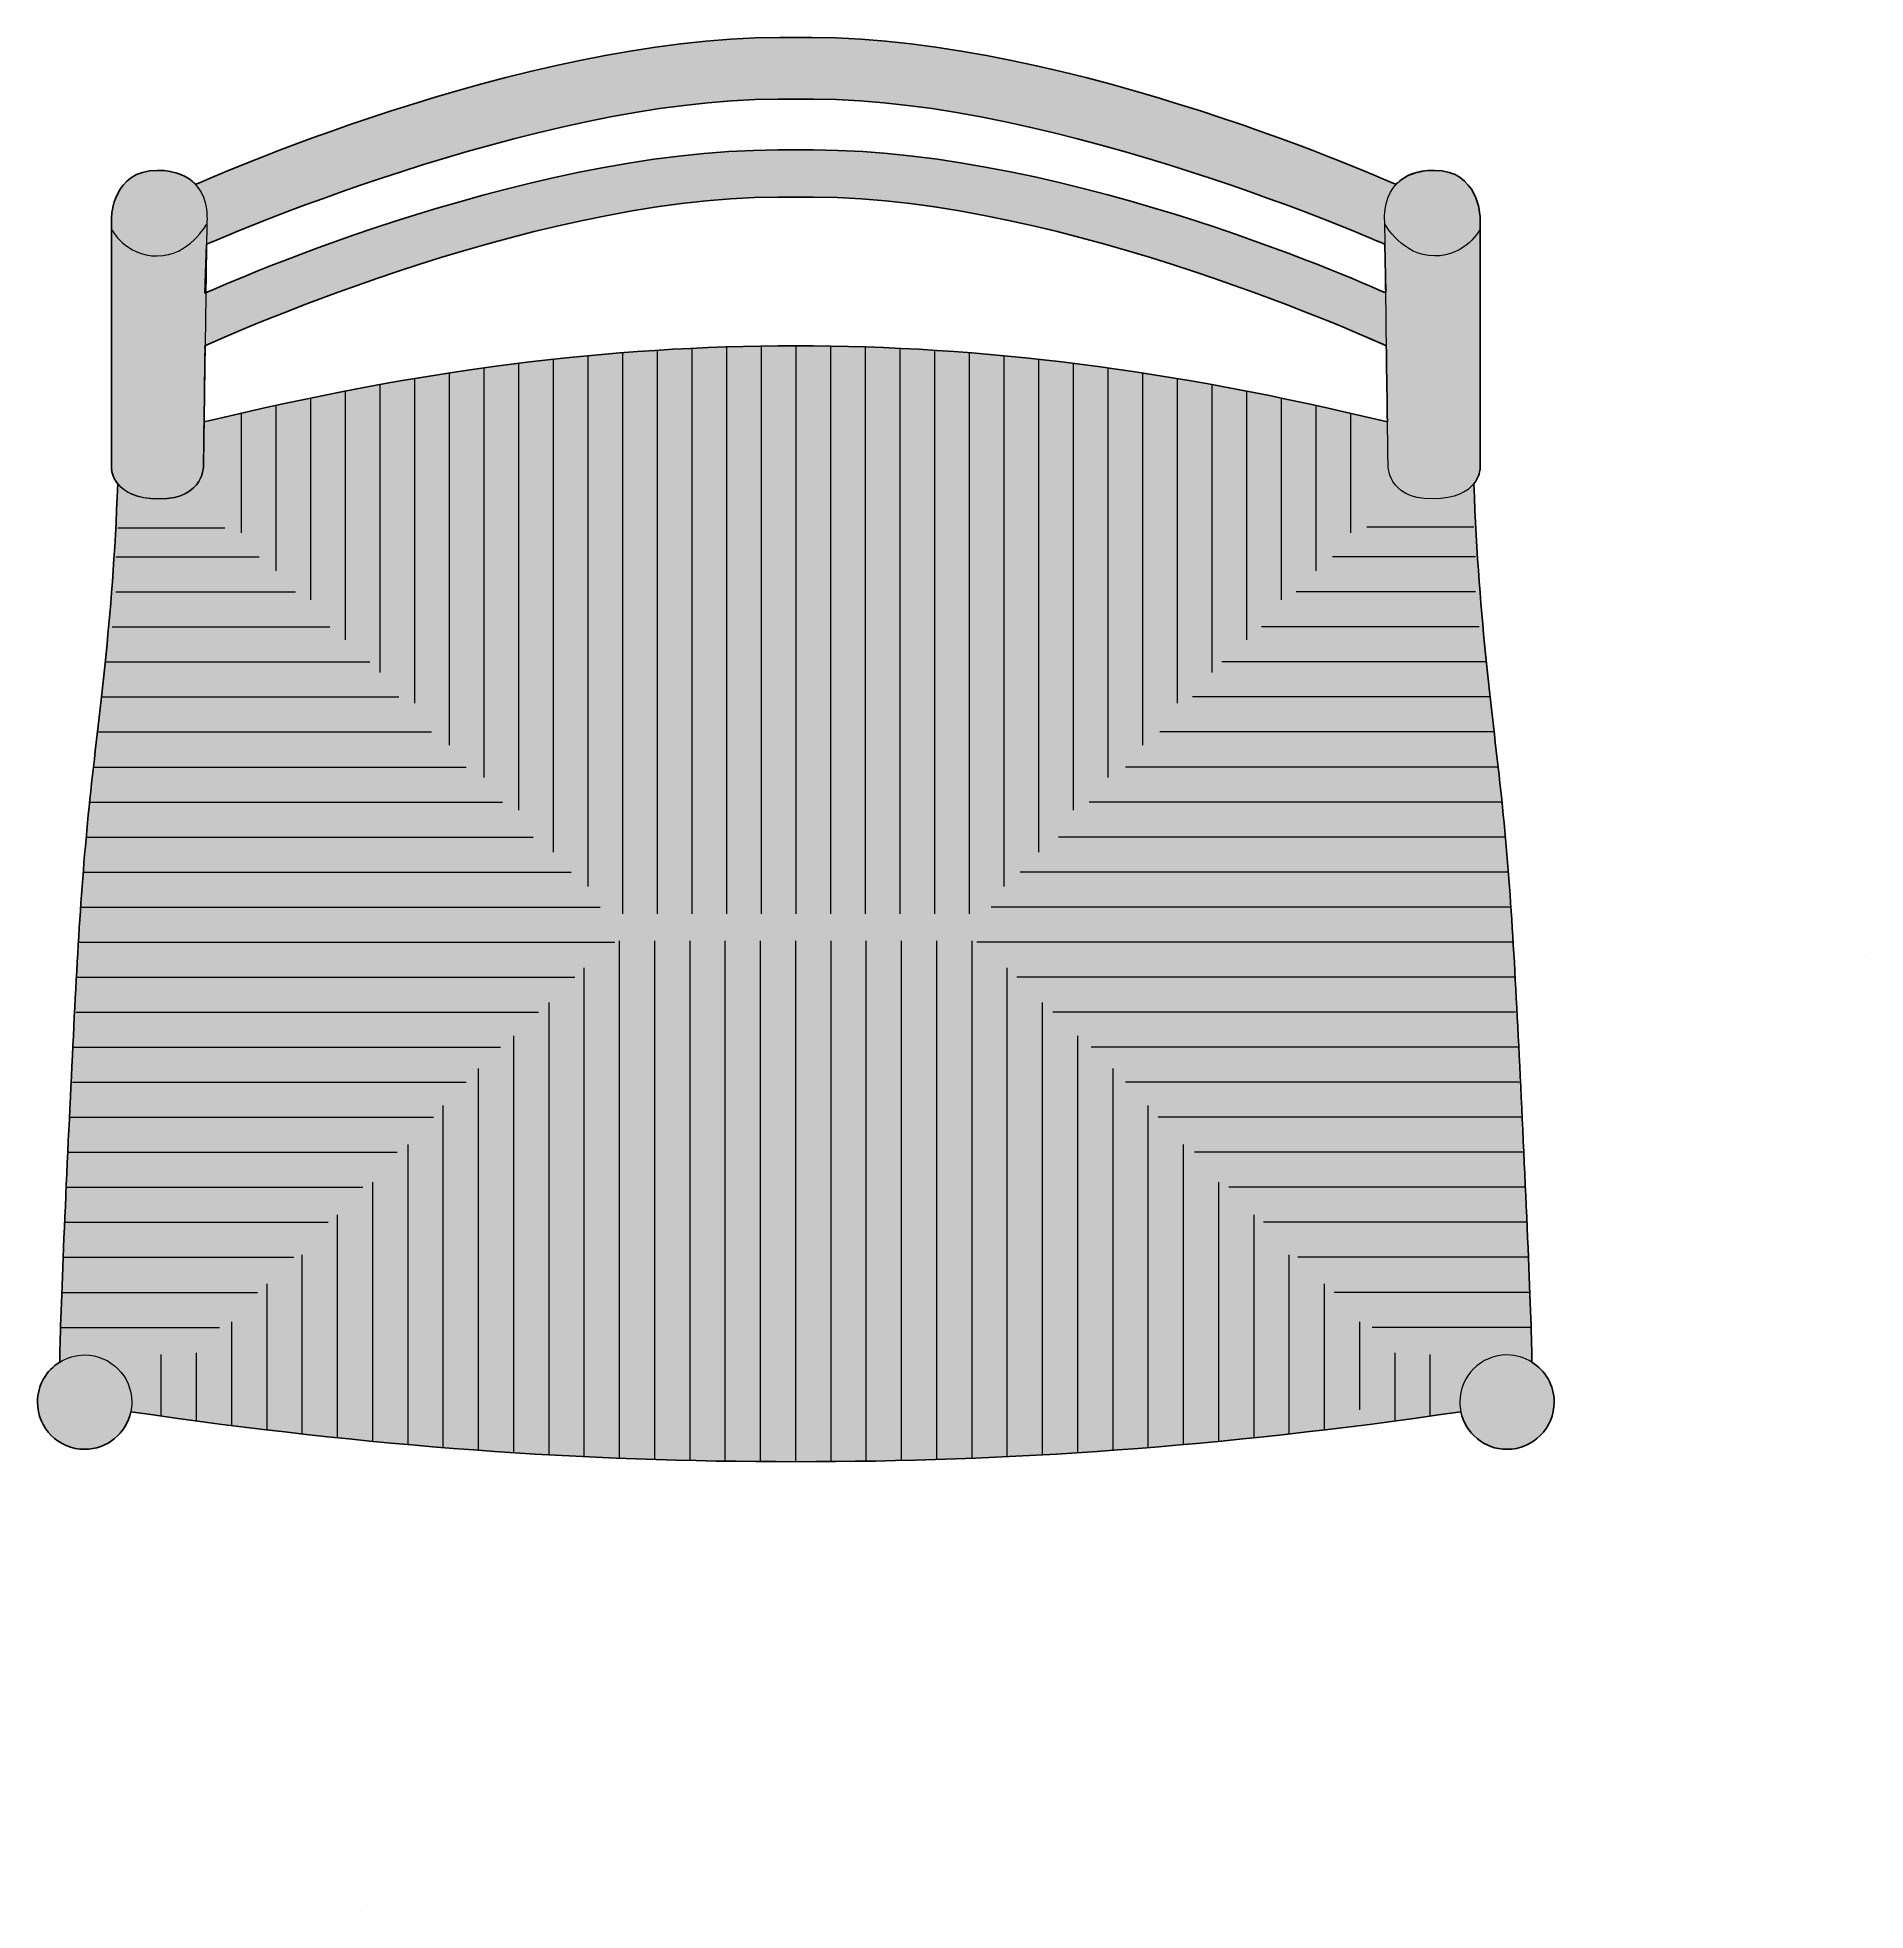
# Model space of a CAD drawing. Header units: millimetres. Extents: x 0 to 1796, y -894 to 802.
# Drawn here: x 131 to 783, y -894 to -226 of the extents above; entities that cross this region are included whole.
import ezdxf

# ---------------------------------------------------------------- set-up
doc = ezdxf.new("R2010")
doc.units = ezdxf.units.MM
doc.layers.add('Blocks', color=7, linetype='Continuous')
doc.layers.add('Blocks$Fill', color=7, linetype='Continuous', true_color=0xffffff)
doc.layers.add('Blocks$Inner', color=7, linetype='Continuous', lineweight=25, true_color=0x007f00)
doc.layers.add('Blocks$Outline', color=7, linetype='Continuous', lineweight=35, true_color=0xff3f3f)
doc.styles.add('Default', font='arial.ttf')

# ---------------------------------------------------------------- blocks, each defined once
blk = doc.blocks.new('CH47 Top')
at = {"layer": 'Blocks$Fill'}
h = blk.add_hatch(color=256, dxfattribs=at)
h.paths.add_polyline_path([(287.76, -150.23), (287.37, -134.63), (280.78, 4.64), (279.1, 27.96), (268.98, 128.21), (267.91, 144.83), (267.06, 163.08), (267.25, 163.33), (267.43, 163.58), (267.6, 163.82), (267.76, 164.06), (267.91, 164.31), (268.05, 164.54), (268.18, 164.78), (268.29, 165.01), (268.41, 165.24), (268.51, 165.46), (268.6, 165.68), (268.69, 165.89), (268.77, 166.1), (268.84, 166.3), (268.9, 166.5), (268.96, 166.69), (269.01, 166.86), (269.06, 167.04), (269.1, 167.2), (269.13, 167.35), (269.19, 167.63), (269.23, 167.87), (269.25, 168.06), (269.27, 168.2), (269.28, 168.28), (269.28, 168.31), (269.28, 168.32), (269.28, 258.39), (269.28, 258.39), (269.27, 258.57), (269.25, 258.79), (269.23, 259.1), (269.19, 259.47), (269.13, 259.91), (269.06, 260.41), (268.96, 260.97), (268.84, 261.57), (268.69, 262.22), (268.51, 262.9), (268.3, 263.61), (268.18, 263.98), (268.05, 264.35), (267.91, 264.73), (267.77, 265.1), (267.61, 265.49), (267.44, 265.87), (267.26, 266.26), (267.07, 266.65), (266.87, 267.03), (266.65, 267.42), (266.43, 267.8), (266.19, 268.19), (265.94, 268.57), (265.67, 268.94), (265.39, 269.31), (265.1, 269.68), (264.79, 270.04), (264.47, 270.39), (264.13, 270.74), (263.78, 271.07), (263.6, 271.24), (263.41, 271.4), (263.22, 271.56), (263.03, 271.72), (262.83, 271.88), (262.63, 272.03), (262.42, 272.18), (262.21, 272.32), (262, 272.47), (261.78, 272.61), (261.55, 272.75), (261.33, 272.88), (261.09, 273.01), (260.86, 273.14), (260.61, 273.26), (260.37, 273.38), (260.12, 273.5), (259.86, 273.61), (259.6, 273.72), (259.34, 273.82), (259.07, 273.92), (258.79, 274.02), (258.51, 274.11), (258.23, 274.2), (257.94, 274.28), (257.65, 274.36), (257.35, 274.43), (257.04, 274.5), (256.74, 274.56), (256.42, 274.62), (256.1, 274.67), (255.78, 274.72), (255.45, 274.76), (255.11, 274.8), (254.42, 274.86), (253.71, 274.89), (252.98, 274.9), (252.38, 274.9), (251.8, 274.88), (251.23, 274.86), (250.67, 274.82), (250.13, 274.77), (249.6, 274.71), (249.08, 274.64), (248.57, 274.56), (248.08, 274.48), (247.59, 274.38), (247.12, 274.27), (246.66, 274.16), (246.22, 274.03), (245.78, 273.9), (245.36, 273.76), (244.95, 273.61), (244.55, 273.46), (244.16, 273.29), (243.78, 273.12), (243.41, 272.95), (243.05, 272.76), (242.7, 272.57), (242.36, 272.37), (242.04, 272.17), (241.72, 271.96), (241.41, 271.74), (241.11, 271.52), (240.83, 271.3), (240.55, 271.07), (240.28, 270.83), (240.02, 270.59), (239.76, 270.35), (239.76, 270.35), (239.23, 269.89), (239.23, 269.89), (234.05, 272.14), (219.59, 278.08), (197.52, 286.48), (184.15, 291.21), (169.49, 296.1), (153.76, 300.99), (137.16, 305.73), (119.89, 310.15), (102.16, 314.12), (93.19, 315.88), (84.19, 317.47), (75.17, 318.87), (66.17, 320.06), (57.21, 321.02), (48.31, 321.72), (39.51, 322.16), (30.83, 322.31), (30.83, 322.31), (19.47, 322.31), (10.79, 322.16), (1.99, 321.72), (-6.91, 321.02), (-15.87, 320.06), (-24.87, 318.87), (-33.89, 317.47), (-42.89, 315.88), (-51.86, 314.12), (-69.59, 310.15), (-86.85, 305.73), (-103.46, 300.99), (-119.19, 296.1), (-133.85, 291.21), (-147.22, 286.48), (-169.29, 278.08), (-187.6, 270.48), (-188.93, 269.89), (-188.93, 269.89), (-188.98, 269.84), (-189.23, 270.11), (-189.49, 270.37), (-189.76, 270.63), (-190.04, 270.89), (-190.33, 271.14), (-190.63, 271.38), (-190.94, 271.62), (-191.26, 271.85), (-191.59, 272.08), (-191.94, 272.3), (-192.29, 272.51), (-192.66, 272.71), (-193.03, 272.91), (-193.42, 273.1), (-193.83, 273.28), (-194.24, 273.46), (-194.67, 273.62), (-195.11, 273.78), (-195.56, 273.93), (-196.02, 274.06), (-196.5, 274.19), (-196.99, 274.31), (-197.5, 274.42), (-198.02, 274.52), (-198.55, 274.61), (-199.1, 274.69), (-199.66, 274.75), (-200.23, 274.81), (-200.82, 274.85), (-201.43, 274.88), (-202.04, 274.9), (-202.68, 274.9), (-203.41, 274.89), (-204.12, 274.86), (-204.81, 274.8), (-205.14, 274.76), (-205.47, 274.72), (-205.8, 274.67), (-206.12, 274.62), (-206.43, 274.56), (-206.74, 274.5), (-207.05, 274.43), (-207.35, 274.36), (-207.64, 274.28), (-207.93, 274.2), (-208.21, 274.11), (-208.49, 274.02), (-208.77, 273.92), (-209.04, 273.82), (-209.3, 273.72), (-209.56, 273.61), (-209.82, 273.5), (-210.07, 273.38), (-210.31, 273.26), (-210.55, 273.14), (-210.79, 273.01), (-211.02, 272.88), (-211.25, 272.75), (-211.48, 272.61), (-211.69, 272.47), (-211.91, 272.32), (-212.12, 272.18), (-212.33, 272.03), (-212.53, 271.88), (-212.73, 271.72), (-212.92, 271.56), (-213.11, 271.4), (-213.3, 271.24), (-213.48, 271.07), (-213.66, 270.91), (-213.83, 270.74), (-214.17, 270.39), (-214.49, 270.04), (-214.8, 269.68), (-215.09, 269.31), (-215.37, 268.94), (-215.63, 268.57), (-215.89, 268.19), (-216.13, 267.8), (-216.35, 267.42), (-216.57, 267.03), (-216.77, 266.65), (-216.96, 266.26), (-217.14, 265.87), (-217.31, 265.49), (-217.46, 265.1), (-217.61, 264.73), (-217.75, 264.35), (-217.88, 263.98), (-218, 263.61), (-218.21, 262.9), (-218.39, 262.22), (-218.54, 261.57), (-218.66, 260.97), (-218.75, 260.41), (-218.83, 259.91), (-218.89, 259.47), (-218.92, 259.1), (-218.95, 258.79), (-218.97, 258.43), (-218.98, 258.39), (-218.98, 258.38), (-218.98, 168.31), (-218.98, 168.31), (-218.97, 168.28), (-218.97, 168.2), (-218.95, 168.06), (-218.93, 167.87), (-218.89, 167.63), (-218.83, 167.35), (-218.79, 167.2), (-218.75, 167.04), (-218.71, 166.87), (-218.66, 166.69), (-218.6, 166.5), (-218.53, 166.3), (-218.46, 166.1), (-218.39, 165.9), (-218.3, 165.68), (-218.21, 165.46), (-218.1, 165.24), (-217.99, 165.01), (-217.87, 164.78), (-217.74, 164.55), (-217.61, 164.31), (-217.46, 164.07), (-217.3, 163.82), (-217.13, 163.58), (-216.95, 163.33), (-216.76, 163.09), (-217.61, 144.83), (-218.68, 128.21), (-228.81, 27.97), (-233.31, -48.32), (-237.09, -134.65), (-237.47, -150.23), (-237.91, -150.52), (-238.34, -150.82), (-238.77, -151.13), (-239.18, -151.45), (-239.58, -151.79), (-239.97, -152.14), (-240.35, -152.5), (-240.72, -152.87), (-241.08, -153.26), (-241.43, -153.65), (-241.76, -154.06), (-242.08, -154.47), (-242.39, -154.9), (-242.68, -155.33), (-242.96, -155.78), (-243.23, -156.23), (-243.48, -156.7), (-243.72, -157.17), (-243.95, -157.65), (-244.16, -158.14), (-244.35, -158.64), (-244.53, -159.14), (-244.7, -159.65), (-244.84, -160.17), (-244.97, -160.69), (-245.09, -161.22), (-245.19, -161.76), (-245.27, -162.3), (-245.33, -162.85), (-245.38, -163.41), (-245.4, -163.97), (-245.41, -164.53), (-245.41, -164.96), (-245.39, -165.39), (-245.37, -165.82), (-245.33, -166.25), (-245.28, -166.67), (-245.22, -167.09), (-245.15, -167.51), (-245.07, -167.92), (-244.98, -168.33), (-244.88, -168.73), (-244.78, -169.14), (-244.66, -169.53), (-244.53, -169.93), (-244.39, -170.31), (-244.25, -170.7), (-244.09, -171.08), (-243.93, -171.45), (-243.75, -171.82), (-243.57, -172.19), (-243.38, -172.55), (-243.18, -172.9), (-242.98, -173.25), (-242.76, -173.6), (-242.54, -173.94), (-242.31, -174.27), (-242.07, -174.6), (-241.83, -174.92), (-241.57, -175.23), (-241.31, -175.54), (-241.04, -175.84), (-240.77, -176.14), (-240.49, -176.43), (-240.2, -176.71), (-239.9, -176.98), (-239.6, -177.25), (-239.29, -177.51), (-238.98, -177.77), (-238.66, -178.01), (-238.33, -178.25), (-238, -178.48), (-237.66, -178.7), (-237.31, -178.92), (-236.96, -179.13), (-236.61, -179.32), (-236.25, -179.51), (-235.88, -179.7), (-235.51, -179.87), (-235.14, -180.03), (-234.76, -180.19), (-234.38, -180.33), (-233.99, -180.47), (-233.59, -180.6), (-233.2, -180.72), (-232.8, -180.83), (-232.39, -180.92), (-231.98, -181.01), (-231.57, -181.09), (-231.15, -181.16), (-230.73, -181.22), (-230.31, -181.27), (-229.89, -181.31), (-229.46, -181.33), (-229.03, -181.35), (-228.59, -181.36), (-228.21, -181.35), (-227.84, -181.34), (-227.46, -181.32), (-227.09, -181.29), (-226.72, -181.25), (-226.35, -181.21), (-225.98, -181.15), (-225.62, -181.09), (-225.26, -181.02), (-224.9, -180.95), (-224.55, -180.87), (-224.19, -180.77), (-223.85, -180.68), (-223.5, -180.57), (-223.16, -180.46), (-222.82, -180.34), (-222.48, -180.21), (-222.15, -180.08), (-221.82, -179.94), (-221.5, -179.79), (-221.17, -179.63), (-220.86, -179.47), (-220.54, -179.31), (-220.23, -179.13), (-219.93, -178.95), (-219.62, -178.77), (-219.33, -178.58), (-219.03, -178.38), (-218.75, -178.17), (-218.46, -177.96), (-218.18, -177.75), (-217.91, -177.53), (-217.64, -177.3), (-217.37, -177.07), (-217.11, -176.83), (-216.86, -176.58), (-216.61, -176.34), (-216.36, -176.08), (-216.12, -175.82), (-215.89, -175.56), (-215.66, -175.29), (-215.44, -175.02), (-215.22, -174.74), (-215.01, -174.46), (-214.8, -174.17), (-214.6, -173.88), (-214.41, -173.58), (-214.22, -173.28), (-214.04, -172.97), (-213.86, -172.67), (-213.7, -172.35), (-213.53, -172.04), (-213.38, -171.72), (-213.23, -171.39), (-213.09, -171.06), (-212.95, -170.73), (-212.82, -170.4), (-212.7, -170.06), (-212.58, -169.72), (-212.48, -169.37), (-212.38, -169.02), (-212.28, -168.67), (-212.2, -168.32), (-212.12, -167.96), (-149.49, -176.04), (-119.3, -179.12), (-89.7, -181.58), (-60.57, -183.45), (-31.8, -184.76), (-3.26, -185.53), (25.15, -185.78), (53.57, -185.53), (82.1, -184.76), (110.87, -183.45), (140, -181.58), (169.6, -179.12), (199.79, -176.04), (262.42, -167.96), (262.5, -168.32), (262.59, -168.67), (262.68, -169.02), (262.78, -169.37), (262.89, -169.72), (263, -170.06), (263.12, -170.4), (263.25, -170.73), (263.39, -171.06), (263.53, -171.39), (263.68, -171.72), (263.83, -172.04), (264, -172.35), (264.17, -172.67), (264.34, -172.97), (264.52, -173.28), (264.71, -173.58), (264.9, -173.88), (265.1, -174.17), (265.31, -174.46), (265.52, -174.74), (265.74, -175.02), (265.96, -175.29), (266.19, -175.56), (266.42, -175.82), (266.66, -176.08), (266.91, -176.34), (267.16, -176.58), (267.41, -176.83), (267.67, -177.07), (267.94, -177.3), (268.21, -177.53), (268.48, -177.75), (268.76, -177.96), (269.05, -178.17), (269.34, -178.38), (269.63, -178.58), (269.93, -178.77), (270.23, -178.95), (270.53, -179.13), (270.84, -179.31), (271.16, -179.47), (271.48, -179.63), (271.8, -179.79), (272.12, -179.94), (272.45, -180.08), (272.78, -180.21), (273.12, -180.34), (273.46, -180.46), (273.8, -180.57), (274.15, -180.68), (274.5, -180.77), (274.85, -180.87), (275.2, -180.95), (275.56, -181.02), (275.92, -181.09), (276.28, -181.15), (276.65, -181.21), (277.02, -181.25), (277.39, -181.29), (277.76, -181.32), (278.14, -181.34), (278.52, -181.35), (278.89, -181.36), (279.33, -181.35), (279.76, -181.33), (280.19, -181.31), (280.61, -181.27), (281.04, -181.22), (281.46, -181.16), (281.87, -181.09), (282.28, -181.01), (282.69, -180.92), (283.1, -180.83), (283.5, -180.72), (283.9, -180.6), (284.29, -180.47), (284.68, -180.33), (285.06, -180.19), (285.44, -180.03), (285.82, -179.87), (286.19, -179.7), (286.55, -179.51), (286.91, -179.32), (287.27, -179.13), (287.62, -178.92), (287.96, -178.7), (288.3, -178.48), (288.63, -178.25), (288.96, -178.01), (289.28, -177.77), (289.59, -177.51), (289.9, -177.25), (290.2, -176.98), (290.5, -176.71), (290.79, -176.43), (291.07, -176.14), (291.35, -175.84), (291.61, -175.54), (291.87, -175.23), (292.13, -174.92), (292.37, -174.6), (292.61, -174.27), (292.84, -173.94), (293.07, -173.6), (293.28, -173.25), (293.49, -172.9), (293.69, -172.55), (293.88, -172.19), (294.06, -171.82), (294.23, -171.45), (294.39, -171.08), (294.55, -170.7), (294.69, -170.31), (294.83, -169.93), (294.96, -169.53), (295.08, -169.14), (295.19, -168.73), (295.28, -168.33), (295.37, -167.92), (295.45, -167.51), (295.52, -167.09), (295.58, -166.67), (295.63, -166.25), (295.67, -165.82), (295.69, -165.39), (295.71, -164.96), (295.72, -164.53), (295.71, -163.97), (295.68, -163.41), (295.63, -162.85), (295.57, -162.3), (295.49, -161.76), (295.39, -161.22), (295.28, -160.69), (295.14, -160.16), (295, -159.65), (294.83, -159.13), (294.65, -158.63), (294.46, -158.13), (294.25, -157.64), (294.02, -157.16), (293.78, -156.69), (293.53, -156.23), (293.26, -155.77), (292.98, -155.33), (292.68, -154.89), (292.37, -154.46), (292.05, -154.05), (291.72, -153.64), (291.37, -153.25), (291.02, -152.86), (290.65, -152.49), (290.27, -152.13), (289.87, -151.78), (289.47, -151.45), (289.06, -151.12), (288.63, -150.81), (288.2, -150.51)], flags=0)
h.paths.add_polyline_path([(-185.69, 231.06), (-180.7, 233.25), (-166.75, 239.05), (-145.38, 247.23), (-132.4, 251.85), (-118.14, 256.62), (-102.79, 261.39), (-86.56, 266.01), (-69.62, 270.33), (-52.17, 274.2), (-43.32, 275.92), (-34.41, 277.47), (-25.48, 278.83), (-16.53, 279.99), (-7.61, 280.92), (1.28, 281.61), (10.1, 282.04), (18.83, 282.19), (18.83, 282.19), (31.48, 282.19), (40.2, 282.04), (49.01, 281.62), (57.88, 280.93), (66.79, 280.01), (75.7, 278.86), (84.61, 277.51), (93.48, 275.97), (102.29, 274.27), (119.65, 270.43), (136.48, 266.15), (152.61, 261.57), (167.85, 256.84), (182, 252.11), (194.88, 247.54), (216.06, 239.42), (229.87, 233.67), (234.81, 231.5), (234.81, 231.5), (235.72, 231.5), (235.72, 231.5), (235.35, 248.53), (235.34, 248.53), (230.15, 250.75), (215.69, 256.62), (193.71, 264.91), (180.44, 269.59), (165.93, 274.42), (150.42, 279.25), (134.1, 283.92), (117.19, 288.3), (99.92, 292.22), (91.21, 293.96), (82.5, 295.53), (73.79, 296.91), (65.14, 298.08), (56.55, 299.03), (48.06, 299.73), (39.69, 300.16), (35.56, 300.27), (31.48, 300.31), (31.48, 300.31), (18.83, 300.31), (14.74, 300.27), (10.61, 300.16), (2.25, 299.73), (-6.24, 299.03), (-14.83, 298.08), (-23.49, 296.91), (-32.19, 295.53), (-40.91, 293.96), (-49.62, 292.22), (-66.89, 288.3), (-83.79, 283.92), (-100.11, 279.25), (-115.63, 274.42), (-130.14, 269.59), (-143.41, 264.91), (-165.39, 256.62), (-183.71, 249.11), (-185.05, 248.53), (-185.05, 248.53)], flags=0)
h.paths.add_polyline_path([(236.23, 185.15), (235.83, 212.29), (235.82, 212.29), (230.71, 214.57), (216.46, 220.58), (194.72, 229.08), (181.56, 233.87), (167.15, 238.82), (151.69, 243.77), (135.38, 248.57), (118.45, 253.05), (101.09, 257.07), (92.31, 258.85), (83.5, 260.46), (74.69, 261.88), (65.9, 263.08), (57.16, 264.05), (48.49, 264.77), (39.92, 265.21), (35.68, 265.32), (31.48, 265.36), (31.48, 265.36), (18.83, 265.36), (14.62, 265.32), (10.38, 265.21), (1.81, 264.77), (-6.86, 264.05), (-15.6, 263.08), (-24.4, 261.88), (-33.21, 260.46), (-42.02, 258.85), (-50.81, 257.07), (-68.18, 253.05), (-85.13, 248.57), (-101.45, 243.77), (-116.93, 238.82), (-131.35, 233.87), (-144.53, 229.08), (-166.3, 220.58), (-184.38, 212.88), (-185.69, 212.29), (-185.69, 212.29), (-185.62, 210.81), (-185.62, 210.81), (-185.96, 185.14), (-157.29, 191.71), (-129.53, 197.33), (-102.55, 202.01), (-76.23, 205.78), (-50.43, 208.66), (-25.02, 210.69), (0.13, 211.89), (25.15, 212.29), (50.17, 211.89), (75.31, 210.69), (100.72, 208.66), (126.52, 205.78), (152.84, 202.01), (179.81, 197.33), (207.57, 191.72)], flags=0)
at = {"layer": 'Blocks$Inner'}
for p, q in [((-61.43, 207.53), (-61.43, 31.71)), ((-49.06, 208.79), (-49.06, 19.42)), ((-36.69, 209.86), (-36.69, 9.71)), ((-24.32, 210.74), (-24.32, 9.71)), ((-11.95, 211.42), (-11.95, 9.71)), ((0.42, 211.9), (0.42, 9.71)), ((12.78, 212.19), (12.78, 9.71)), ((25.15, 212.29), (25.15, 9.71)), ((37.52, 212.19), (37.52, 9.71)), ((49.89, 211.9), (49.89, 9.71)), ((62.26, 211.42), (62.26, 9.71)), ((74.62, 210.74), (74.62, 9.71)), ((86.99, 209.86), (86.99, 9.71)), ((99.36, 208.79), (99.36, 19.42)), ((111.73, 207.53), (111.73, 31.71)), ((-110.9, 200.64), (-110.9, 84.79)), ((-98.53, 202.63), (-98.53, 69.9)), ((-86.17, 204.45), (-86.17, 58.25)), ((-73.8, 206.08), (-73.8, 46.6)), ((124.1, 206.08), (124.1, 46.6)), ((136.47, 204.45), (136.47, 58.25)), ((148.84, 202.63), (148.84, 69.9)), ((161.21, 200.64), (161.21, 84.79)), ((-135.64, 196.16), (-135.64, 107.44)), ((-123.27, 198.48), (-123.27, 95.79)), ((173.58, 198.48), (173.58, 95.79)), ((185.94, 196.16), (185.94, 107.44)), ((-172.75, 188.26), (-172.75, 145.62)), ((-160.38, 190.93), (-160.38, 132.03)), ((-148.01, 193.68), (-148.01, 121.68)), ((198.31, 193.68), (198.31, 121.68)), ((210.68, 190.93), (210.68, 132.03)), ((223.05, 188.26), (223.05, 145.62)), ((-216.76, 147.4), (-178.57, 147.4)), ((267.06, 147.59), (228.87, 147.59)), ((-217.41, 137.02), (-166.27, 137.02)), ((267.71, 137.02), (216.58, 137.02)), ((-217.41, 124.52), (-153.33, 124.52)), ((267.71, 124.52), (203.63, 124.52)), ((-218.7, 112.03), (-141.04, 112.03)), ((269, 112.03), (191.34, 112.03)), ((-221.21, 99.53), (-126.8, 99.53)), ((271.51, 99.53), (177.1, 99.53)), ((-222.55, 87.04), (-116.44, 87.04)), ((272.85, 87.04), (166.74, 87.04)), ((-223.88, 74.54), (-104.79, 74.54)), ((274.18, 74.54), (155.09, 74.54)), ((-225.44, 62.05), (-92.49, 62.05)), ((275.73, 62.05), (142.8, 62.05)), ((-226.81, 49.56), (-79.55, 49.56)), ((277.11, 49.56), (129.85, 49.56)), ((-228.03, 37.06), (-68.55, 37.06)), ((278.32, 37.06), (118.85, 37.06)), ((-229.05, 24.57), (-54.96, 24.57)), ((279.36, 24.57), (105.26, 24.57)), ((-230, 12.07), (-44.6, 12.07)), ((280.29, 12.07), (94.9, 12.07)), ((-37.73, -184.53), (-37.73, 0)), ((-25.16, -184.99), (-25.16, 0)), ((-12.58, -185.34), (-12.58, 0)), ((0, -185.58), (0, 0)), ((12.57, -185.73), (12.57, 0)), ((25.15, -185.78), (25.15, 0)), ((37.73, -185.73), (37.73, 0)), ((50.3, -185.58), (50.3, 0)), ((62.88, -185.34), (62.88, 0)), ((75.46, -184.99), (75.46, 0)), ((88.03, -184.53), (88.03, 0)), ((-230.8, -0.42), (-39.42, -0.42)), ((281.09, -0.42), (89.72, -0.42)), ((-231.52, -12.91), (-53.66, -12.91)), ((-50.31, -183.98), (-50.31, -9.58)), ((100.61, -183.98), (100.61, -9.58)), ((281.81, -12.91), (103.97, -12.91)), ((-231.64, -25.41), (-66.61, -25.41)), ((-62.88, -183.32), (-62.88, -22)), ((113.19, -183.32), (113.19, -22)), ((281.95, -25.41), (116.91, -25.41)), ((-232.8, -37.91), (-80.19, -37.91)), ((-75.46, -182.56), (-75.46, -33.9)), ((125.76, -182.56), (125.76, -33.9)), ((283.1, -37.91), (130.5, -37.91)), ((-88.04, -181.7), (-88.04, -45.55)), ((138.34, -181.7), (138.34, -45.55)), ((-232.94, -50.4), (-92.49, -50.4)), ((283.24, -50.4), (142.8, -50.4)), ((-100.62, -180.74), (-100.62, -58.69)), ((150.92, -180.74), (150.92, -58.69)), ((-234, -62.89), (-104.14, -62.89)), ((284.29, -62.89), (154.45, -62.89)), ((-113.19, -179.67), (-113.19, -72.58)), ((163.49, -179.67), (163.49, -72.58)), ((-234.23, -75.39), (-117.09, -75.39)), ((284.54, -75.39), (167.39, -75.39)), ((-125.77, -178.51), (-125.77, -86.07)), ((176.07, -178.51), (176.07, -86.07)), ((-235.15, -87.88), (-129.38, -87.88)), ((285.44, -87.88), (179.69, -87.88)), ((-138.34, -177.24), (-138.34, -97.73)), ((188.65, -177.24), (188.65, -97.73)), ((-235.71, -100.37), (-141.68, -100.37)), ((286, -100.37), (191.99, -100.37)), ((-236.24, -112.87), (-153.98, -112.87)), ((-150.92, -175.88), (-150.92, -111.96)), ((201.22, -175.88), (201.22, -111.96)), ((286.53, -112.87), (204.28, -112.87)), ((-236.75, -125.36), (-166.92, -125.36)), ((-163.5, -174.43), (-163.5, -122.32)), ((213.8, -174.43), (213.8, -122.32)), ((287.03, -125.36), (217.22, -125.36)), ((-237.19, -137.86), (-180.52, -137.86)), ((-176.07, -172.88), (-176.07, -135.91)), ((226.38, -167.33), (226.38, -135.91)), ((287.48, -137.86), (230.82, -137.86)), ((-188.65, -171.25), (-188.65, -146.91)), ((238.95, -171.25), (238.95, -146.91)), ((-201.23, -169.52), (-201.23, -147.56)), ((251.53, -169.52), (251.53, -147.56))]:
    blk.add_line(p, q, dxfattribs=at)
for points, knots in [([(239.23, 269.89), (239.23, 269.89), (122.73, 322.31), (30.83, 322.31), (30.83, 322.31), (19.47, 322.31), (19.47, 322.31), (-72.43, 322.31), (-188.93, 269.89), (-188.93, 269.89)], [0, 0, 0, 0, 1, 1, 1, 2, 2, 2, 3, 3, 3, 3]), ([(-218.98, 258.39), (-218.98, 258.39), (-218.98, 168.31), (-218.98, 168.31), (-218.98, 168.31), (-218.52, 157.67), (-202, 157.67), (-185.48, 157.67), (-186.16, 170.12), (-186.16, 170.12), (-186.16, 170.12), (-185.03, 255.67), (-185.03, 255.67), (-185.03, 255.67), (-182.31, 274.9), (-202.68, 274.9), (-218.52, 274.9), (-218.98, 258.39), (-218.98, 258.39)], [0, 0, 0, 0, 1, 1, 1, 2, 2, 2, 3, 3, 3, 4, 4, 4, 5, 5, 5, 6, 6, 6, 6]), ([(236.26, 185.14), (235.94, 209.68), (235.33, 255.67), (235.33, 255.67), (235.33, 255.67), (232.61, 274.9), (252.98, 274.9), (268.82, 274.9), (269.28, 258.39), (269.28, 258.39), (269.28, 258.39), (269.28, 168.31), (269.28, 168.31), (269.28, 168.31), (269.17, 165.71), (267.06, 163.08)], [3.266829, 3.266829, 3.266829, 3.266829, 4, 4, 4, 5, 5, 5, 6, 6, 6, 7, 7, 7, 7.494332, 7.494332, 7.494332, 7.494332]), ([(236, 212.29), (236, 212.29), (120.79, 265.36), (31.48, 265.36), (31.48, 265.36), (18.83, 265.36), (18.83, 265.36), (-70.49, 265.36), (-185.69, 212.29), (-185.69, 212.29)], [0, 0, 0, 0, 1, 1, 1, 2, 2, 2, 3, 3, 3, 3]), ([(-218.98, 253.86), (-218.98, 253.86), (-214, 244.35), (-202.68, 244.35), (-191.36, 244.35), (-185.03, 255.67), (-185.03, 255.67)], [0, 0, 0, 0, 1, 1, 1, 2, 2, 2, 2]), ([(269.28, 253.86), (269.28, 253.86), (264.3, 244.35), (252.98, 244.35), (241.66, 244.35), (235.33, 255.67), (235.33, 255.67)], [0, 0, 0, 0, 1, 1, 1, 2, 2, 2, 2]), ([(-216.76, 163.09), (-214.6, 160.4), (-210.36, 157.67), (-202, 157.67), (-185.48, 157.67), (-186.16, 170.12), (-186.16, 170.12), (-186.16, 170.12), (-186.07, 177.02), (-185.96, 185.14)], [9.494187, 9.494187, 9.494187, 9.494187, 10, 10, 10, 11, 11, 11, 11.411862, 11.411862, 11.411862, 11.411862]), ([(267.06, 163.08), (264.9, 160.4), (260.66, 157.67), (252.3, 157.67), (235.78, 157.67), (236.46, 170.12), (236.46, 170.12), (236.46, 170.12), (236.38, 176.21), (236.26, 185.14)], [1.494332, 1.494332, 1.494332, 1.494332, 2, 2, 2, 3, 3, 3, 3.266829, 3.266829, 3.266829, 3.266829]), ([(-237.47, -150.23), (-234.89, -148.63), (-231.85, -147.7), (-228.59, -147.7), (-219.3, -147.7), (-211.77, -155.24), (-211.77, -164.53), (-211.77, -165.7), (-211.89, -166.85), (-212.12, -167.96)], [2.649238, 2.649238, 2.649238, 2.649238, 3, 3, 3, 4, 4, 4, 4.126523, 4.126523, 4.126523, 4.126523]), ([(287.76, -150.23), (285.18, -148.63), (282.15, -147.7), (278.89, -147.7), (269.6, -147.7), (262.07, -155.24), (262.07, -164.53), (262.07, -165.7), (262.19, -166.85), (262.42, -167.96)], [2.649883, 2.649883, 2.649883, 2.649883, 3, 3, 3, 4, 4, 4, 4.126527, 4.126527, 4.126527, 4.126527])]:
    blk.add_open_spline(points, degree=3, knots=knots, dxfattribs=at)
at = {"layer": 'Blocks$Outline'}
for points, knots in [([(267.06, 163.08), (269.17, 165.71), (269.28, 168.31), (269.28, 168.31), (269.28, 168.31), (269.28, 258.39), (269.28, 258.39), (269.28, 258.39), (268.82, 274.9), (252.98, 274.9), (246.54, 274.9), (242.4, 272.98), (239.76, 270.35), (239.76, 270.35), (239.23, 269.89), (239.23, 269.89), (239.23, 269.89), (122.73, 322.31), (30.83, 322.31), (30.83, 322.31), (19.47, 322.31), (19.47, 322.31), (-72.43, 322.31), (-188.93, 269.89), (-188.93, 269.89), (-188.93, 269.89), (-188.98, 269.84), (-188.98, 269.84), (-191.59, 272.73), (-195.83, 274.9), (-202.68, 274.9), (-218.52, 274.9), (-218.98, 258.39), (-218.98, 258.39), (-218.98, 258.39), (-218.98, 168.31), (-218.98, 168.31), (-218.98, 168.31), (-218.86, 165.72), (-216.76, 163.09)], [0, 0, 0, 0, 0.494331, 0.494331, 0.494331, 1.494331, 1.494331, 1.494331, 2.494331, 2.494331, 2.494331, 3.494331, 3.494331, 3.494331, 4.494331, 4.494331, 4.494331, 5.494331, 5.494331, 5.494331, 6.494331, 6.494331, 6.494331, 7.494331, 7.494331, 7.494331, 8.494331, 8.494331, 8.494331, 9.494331, 9.494331, 9.494331, 10.494331, 10.494331, 10.494331, 11.494331, 11.494331, 11.494331, 11.988518, 11.988518, 11.988518, 11.988518]), ([(-185.69, 231.06), (-185.69, 231.06), (-73.72, 282.19), (18.83, 282.19), (18.83, 282.19), (31.48, 282.19), (31.48, 282.19), (124.03, 282.19), (234.81, 231.5), (234.81, 231.5), (234.81, 231.5), (235.72, 231.5), (235.72, 231.5), (235.72, 231.5), (235.35, 248.53), (235.35, 248.53), (235.35, 248.53), (118.2, 300.31), (31.48, 300.31), (31.48, 300.31), (18.83, 300.31), (18.83, 300.31), (-67.9, 300.31), (-185.05, 248.53), (-185.05, 248.53), (-185.05, 248.53), (-185.69, 231.06), (-185.69, 231.06)], [0, 0, 0, 0, 1, 1, 1, 2, 2, 2, 3, 3, 3, 4, 4, 4, 5, 5, 5, 6, 6, 6, 7, 7, 7, 8, 8, 8, 9, 9, 9, 9]), ([(236.23, 185.15), (236.05, 197.26), (235.83, 212.29), (235.83, 212.29), (235.83, 212.29), (120.79, 265.36), (31.48, 265.36), (31.48, 265.36), (18.83, 265.36), (18.83, 265.36), (-70.49, 265.36), (-185.69, 212.29), (-185.69, 212.29), (-185.69, 212.29), (-185.62, 210.81), (-185.62, 210.81), (-185.62, 210.81), (-185.81, 196.74), (-185.96, 185.14)], [-16.59694, -16.59694, -16.59694, -16.59694, -16, -16, -16, -15, -15, -15, -14, -14, -14, -13, -13, -13, -12, -12, -12, -11.411862, -11.411862, -11.411862, -11.411862]), ([(-185.96, 185.14), (-108.16, 203.97), (25.14, 220.6), (158.45, 203.97), (236.23, 185.15)], [-11.411862, -11.411862, -11.411862, -11.411862, 187.929014, 387.249573, 387.249573, 387.249573, 387.249573]), ([(287.76, -150.23), (287.76, -137.82), (283.23, -37.9), (278.65, 49.55), (269, 112.02), (267.06, 163.08)], [-298.547079, -298.547079, -298.547079, -298.547079, -199.065564, -99.532782, 0, 0, 0, 0]), ([(-237.47, -150.23), (-242.24, -153.21), (-245.41, -158.5), (-245.41, -164.53), (-245.41, -173.82), (-237.88, -181.36), (-228.59, -181.36), (-220.48, -181.36), (-213.7, -175.61), (-212.12, -167.96)], [310.586864, 310.586864, 310.586864, 310.586864, 311.236101, 311.236101, 311.236101, 312.236101, 312.236101, 312.236101, 313.109578, 313.109578, 313.109578, 313.109578]), ([(262.42, -167.96), (264.01, -175.61), (270.78, -181.36), (278.89, -181.36), (288.18, -181.36), (295.72, -173.82), (295.72, -164.53), (295.72, -158.49), (292.53, -153.19), (287.76, -150.23)], [766.935306, 766.935306, 766.935306, 766.935306, 767.808779, 767.808779, 767.808779, 768.808779, 768.808779, 768.808779, 769.458662, 769.458662, 769.458662, 769.458662]), ([(-212.12, -167.96), (-126.29, -180.52), (25.15, -191.04), (176.6, -180.52), (262.42, -167.96)], [313.109578, 313.109578, 313.109578, 313.109578, 540.021575, 766.935306, 766.935306, 766.935306, 766.935306])]:
    blk.add_open_spline(points, degree=3, knots=knots, dxfattribs=at)
blk.add_open_spline([(-216.76, 163.09), (-218.7, 112.03), (-228.35, 49.56), (-232.94, -37.91), (-237.47, -137.86), (-237.47, -150.23)], degree=3, dxfattribs=at)
at = {"layer": 'Blocks$Inner', "char_height": 0.2, "attachment_point": 7, "style": 'Default'}
for s, insert, width in [('19,3”', (406.19, -5.51), 1.6413), ('55 cm / 21,6”', (-131.33, -345.9), 3.6174)]:
    blk.add_mtext(s, dxfattribs=dict(at, insert=insert, width=width))

msp = doc.modelspace()

# ---------------------------------------------------------------- block references
at = {"layer": 'Blocks'}
msp.add_blockref('CH47 Top', (376.19, -548.49), dxfattribs=at)

doc.saveas('drawing.dxf')
